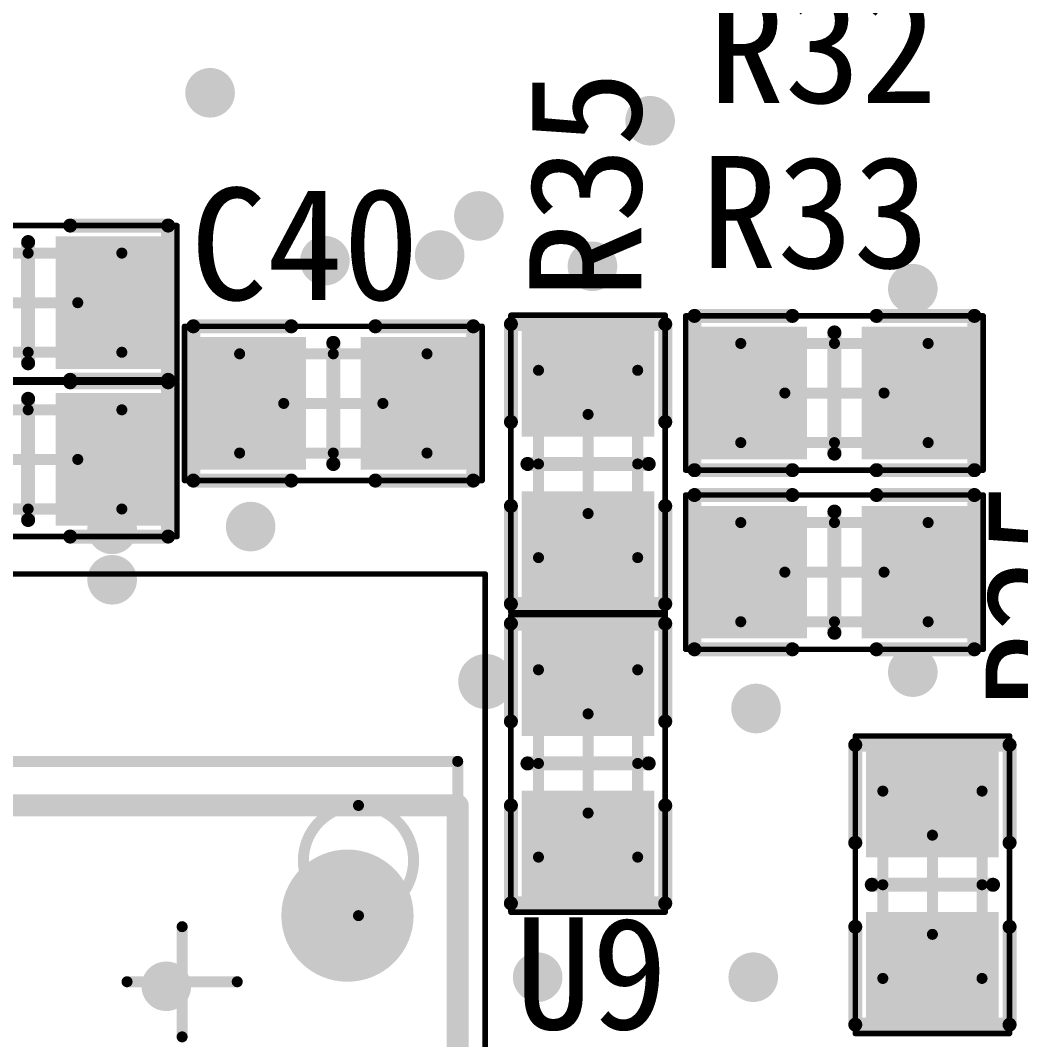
# Model space of a CAD drawing. Extents: x 75 to 173, y 40 to 188.
# Drawn here: x 140.62 to 149.7, y 79.6 to 88.85 of the extents above; entities that cross this region are included whole.
import ezdxf

# ---------------------------------------------------------------- set-up
doc = ezdxf.new("R2010")
doc.units = 0
doc.header["$MEASUREMENT"] = 0
doc.layers.get('0').update_dxf_attribs({"linetype": 'CONTINUOUS'})
for name, color, linetype in [('DRILLDRAWING', 1, 'CONTINUOUS'), ('MECHANICAL13', 56, 'CONTINUOUS'), ('MECHANICAL15', 56, 'CONTINUOUS'), ('MULTILAYER', 9, 'CONTINUOUS'), ('TOPOVERLAY', 2, 'CONTINUOUS'), ('TOPPASTE', 8, 'CONTINUOUS'), ('TOPSOLDER', 216, 'CONTINUOUS')]:
    doc.layers.add(name, color=color, linetype=linetype)

# ---------------------------------------------------------------- blocks, each defined once
blk = doc.blocks.new('R0603_23')
at = {"layer": 'MECHANICAL13', "const_width": 0.1}
for points in [[(-0.850001, 0.449999), (0.849998, 0.449999)], [(-0.850001, 0.449999), (-0.850001, -0.450002)], [(0.849998, 0.449999), (0.849998, -0.450002)], [(-0.850001, -0.450002), (0.849998, -0.450002)]]:
    blk.add_lwpolyline(points, dxfattribs=at)
at = {"layer": 'MECHANICAL13', "const_width": 0.05}
for points in [[(-0.875, 0.449999, 1), (-0.825002, 0.449999, 1)], [(-0.875, 0.449999, 1), (-0.825002, 0.449999, 1)], [(0.825, 0.449999, 1), (0.874997, 0.449999, 1)], [(0.825, 0.449999, 1), (0.874997, 0.449999, 1)], [(-0.875, -0.450002, 1), (-0.825002, -0.450002, 1)], [(-0.875, -0.450002, 1), (-0.825002, -0.450002, 1)], [(0.825, -0.450002, 1), (0.874997, -0.450002, 1)], [(0.825, -0.450002, 1), (0.874997, -0.450002, 1)]]:
    blk.add_lwpolyline(points, format="xyb", close=True, dxfattribs=at)
at = {"layer": 'MECHANICAL15'}
for points, const_width in [([(-1.35, 0.700001), (-1.35, -0.700001)], 0.05), ([(-1.35, 0.700001), (1.35, 0.700001)], 0.05), ([(1.35, 0.700001), (1.35, -0.700001)], 0.05), ([(0, 0.449999), (0, -0.450002)], 0.1), ([(-0.450002, 0), (0.449999, 0)], 0.1), ([(-1.35, -0.700001), (1.35, -0.700001)], 0.05)]:
    blk.add_lwpolyline(points, dxfattribs=dict(at, const_width=const_width))
for points, const_width in [([(-1.362499, 0.700001, 1), (-1.3375, 0.700001, 1)], 0.024999), ([(-1.362499, 0.700001, 1), (-1.3375, 0.700001, 1)], 0.024999), ([(1.3375, 0.700001, 1), (1.362499, 0.700001, 1)], 0.024999), ([(1.3375, 0.700001, 1), (1.362499, 0.700001, 1)], 0.024999), ([(-0.024999, 0.449999, 1), (0.024999, 0.449999, 1)], 0.05), ([(-0.475, 0, 1), (-0.425003, 0, 1)], 0.05), ([(0.425, 0, 1), (0.474998, 0, 1)], 0.05), ([(-0.024999, -0.450002, 1), (0.024999, -0.450002, 1)], 0.05), ([(-1.362499, -0.700001, 1), (-1.3375, -0.700001, 1)], 0.024999), ([(-1.362499, -0.700001, 1), (-1.3375, -0.700001, 1)], 0.024999), ([(1.3375, -0.700001, 1), (1.362499, -0.700001, 1)], 0.024999), ([(1.3375, -0.700001, 1), (1.362499, -0.700001, 1)], 0.024999)]:
    blk.add_lwpolyline(points, format="xyb", close=True, dxfattribs=dict(at, const_width=const_width))
at = {"layer": 'TOPOVERLAY', "const_width": 0.127}
for points in [[(-1.27, 0.700001), (-0.381, 0.700001)], [(-1.27, 0.700001), (-1.27, -0.700001)], [(0.381, 0.700001), (1.27, 0.700001)], [(1.27, 0.700001), (1.27, -0.700001)], [(0, 0.549999), (0, -0.549999)], [(-1.27, -0.700001), (-0.381, -0.700001)], [(0.381, -0.700001), (1.27, -0.700001)]]:
    blk.add_lwpolyline(points, dxfattribs=at)
at = {"layer": 'TOPOVERLAY', "const_width": 0.0635}
for points in [[(-1.30175, 0.700001, 1), (-1.23825, 0.700001, 1)], [(-1.30175, 0.700001, 1), (-1.23825, 0.700001, 1)], [(-0.41275, 0.700001, 1), (-0.34925, 0.700001, 1)], [(0.34925, 0.700001, 1), (0.41275, 0.700001, 1)], [(1.23825, 0.700001, 1), (1.30175, 0.700001, 1)], [(1.23825, 0.700001, 1), (1.30175, 0.700001, 1)], [(-0.03175, 0.549999, 1), (0.03175, 0.549999, 1)], [(-0.03175, -0.549999, 1), (0.03175, -0.549999, 1)], [(-1.30175, -0.700001, 1), (-1.23825, -0.700001, 1)], [(-1.30175, -0.700001, 1), (-1.23825, -0.700001, 1)], [(-0.41275, -0.700001, 1), (-0.34925, -0.700001, 1)], [(0.34925, -0.700001, 1), (0.41275, -0.700001, 1)], [(1.23825, -0.700001, 1), (1.30175, -0.700001, 1)], [(1.23825, -0.700001, 1), (1.30175, -0.700001, 1)]]:
    blk.add_lwpolyline(points, format="xyb", close=True, dxfattribs=at)
at = {"layer": 'TOPPASTE'}
for points in [[(-0.350002, -0.499999), (-0.350002, 0.499999), (-1.15, -0.499999), (-1.15, 0.499999)], [(1.149998, -0.499999), (1.149998, 0.499999), (0.349999, -0.499999), (0.349999, 0.499999)]]:
    blk.add_solid(points, dxfattribs=at)
at = {"layer": 'TOPSOLDER'}
for points in [[(-0.248402, -0.601599), (-0.248402, 0.601599), (-1.2516, -0.601599), (-1.2516, 0.601599)], [(1.251598, -0.601599), (1.251598, 0.601599), (0.248399, -0.601599), (0.248399, 0.601599)]]:
    blk.add_solid(points, dxfattribs=at)
blk = doc.blocks.new('SOP_8PIN_39')
at = {"layer": 'MECHANICAL13', "const_width": 0.1}
for points in [[(1.999999, 2.5), (-2.000001, 2.5)], [(-2.000001, -2.5), (-2.000001, 2.5)], [(1.999999, -2.5), (1.999999, 2.5)], [(1.999999, -2.5), (-2.000001, -2.5)]]:
    blk.add_lwpolyline(points, dxfattribs=at)
at = {"layer": 'MECHANICAL13'}
for points, const_width in [([(-2.025, 2.5, 1), (-1.975002, 2.5, 1)], 0.05), ([(-2.025, 2.5, 1), (-1.975002, 2.5, 1)], 0.05), ([(1.975, 2.5, 1), (2.024997, 2.5, 1)], 0.05), ([(1.975, 2.5, 1), (2.024997, 2.5, 1)], 0.05), ([(-0.600001, 1.599999, 1), (-1.599999, 1.599999, 1)], 0.1), ([(-1.624998, 1.599999, 1), (-1.575001, 1.599999, 1)], 0.05), ([(-0.625, 1.599999, 1), (-0.575003, 1.599999, 1)], 0.05), ([(-2.025, -2.5, 1), (-1.975002, -2.5, 1)], 0.05), ([(-2.025, -2.5, 1), (-1.975002, -2.5, 1)], 0.05), ([(1.975, -2.5, 1), (2.024997, -2.5, 1)], 0.05), ([(1.975, -2.5, 1), (2.024997, -2.5, 1)], 0.05)]:
    blk.add_lwpolyline(points, format="xyb", close=True, dxfattribs=dict(at, const_width=const_width))
at = {"layer": 'MECHANICAL15'}
for points, const_width in [([(3.7, 2.75), (-3.7, 2.75)], 0.05), ([(-3.7, -2.75), (-3.7, 2.75)], 0.05), ([(3.7, -2.75), (3.7, 2.75)], 0.05), ([(0, -0.499999), (0, 0.499999)], 0.1), ([(0.499999, 0), (-0.500002, 0)], 0.1), ([(3.7, -2.75), (-3.7, -2.75)], 0.05)]:
    blk.add_lwpolyline(points, dxfattribs=dict(at, const_width=const_width))
for points, const_width in [([(-3.7125, 2.75, 1), (-3.687501, 2.75, 1)], 0.024999), ([(-3.7125, 2.75, 1), (-3.687501, 2.75, 1)], 0.024999), ([(3.687501, 2.75, 1), (3.7125, 2.75, 1)], 0.024999), ([(3.687501, 2.75, 1), (3.7125, 2.75, 1)], 0.024999), ([(-0.024999, 0.499999, 1), (0.024999, 0.499999, 1)], 0.05), ([(-0.525, 0, 1), (-0.475003, 0, 1)], 0.05), ([(0.475, 0, 1), (0.524998, 0, 1)], 0.05), ([(-0.024999, -0.499999, 1), (0.024999, -0.499999, 1)], 0.05), ([(-3.7125, -2.75, 1), (-3.687501, -2.75, 1)], 0.024999), ([(-3.7125, -2.75, 1), (-3.687501, -2.75, 1)], 0.024999), ([(3.687501, -2.75, 1), (3.7125, -2.75, 1)], 0.024999), ([(3.687501, -2.75, 1), (3.7125, -2.75, 1)], 0.024999)]:
    blk.add_lwpolyline(points, format="xyb", close=True, dxfattribs=dict(at, const_width=const_width))
at = {"layer": 'TOPOVERLAY'}
for points, const_width in [([(-2.599997, 2.755001, 1), (-2.849999, 2.755001, 1)], 0.249999), ([(-2.912499, 2.755001, 1), (-2.7875, 2.755001, 1)], 0.124998), ([(-2.662497, 2.755001, 1), (-2.537498, 2.755001, 1)], 0.124998), ([(-1.650002, 2.5, 1), (-1.550002, 2.5, 1)], 0.1), ([(-1.650002, 2.5, 1), (-1.550002, 2.5, 1)], 0.1), ([(1.549999, 2.5, 1), (1.649999, 2.5, 1)], 0.1), ([(1.549999, 2.5, 1), (1.649999, 2.5, 1)], 0.1), ([(-0.300002, 1.5, 1), (-0.900001, 1.5, 1)], 0.599999), ([(-1.05, 1.5, 1), (-0.750001, 1.5, 1)], 0.299999), ([(-0.450002, 1.5, 1), (-0.150002, 1.5, 1)], 0.299999), ([(-1.650002, -2.5, 1), (-1.550002, -2.5, 1)], 0.1), ([(-1.650002, -2.5, 1), (-1.550002, -2.5, 1)], 0.1), ([(1.549999, -2.5, 1), (1.649999, -2.5, 1)], 0.1), ([(1.549999, -2.5, 1), (1.649999, -2.5, 1)], 0.1)]:
    blk.add_lwpolyline(points, format="xyb", close=True, dxfattribs=dict(at, const_width=const_width))
at = {"layer": 'TOPOVERLAY', "const_width": 0.2}
for points in [[(1.599999, 2.5), (-1.600002, 2.5)], [(-1.600002, -2.5), (-1.600002, 2.5)], [(1.599999, -2.5), (1.599999, 2.5)], [(1.599999, -2.5), (-1.600002, -2.5)]]:
    blk.add_lwpolyline(points, dxfattribs=at)
blk = doc.blocks.new('R0603_49')
at = {"layer": 'MECHANICAL13', "const_width": 0.1}
for points in [[(-0.850001, 0.449999), (0.849998, 0.449999)], [(-0.850001, 0.449999), (-0.850001, -0.450002)], [(0.849998, 0.449999), (0.849998, -0.450002)], [(-0.850001, -0.450002), (0.849998, -0.450002)]]:
    blk.add_lwpolyline(points, dxfattribs=at)
at = {"layer": 'MECHANICAL13', "const_width": 0.05}
for points in [[(-0.875, 0.449999, 1), (-0.825002, 0.449999, 1)], [(-0.875, 0.449999, 1), (-0.825002, 0.449999, 1)], [(0.825, 0.449999, 1), (0.874997, 0.449999, 1)], [(0.825, 0.449999, 1), (0.874997, 0.449999, 1)], [(-0.875, -0.450002, 1), (-0.825002, -0.450002, 1)], [(-0.875, -0.450002, 1), (-0.825002, -0.450002, 1)], [(0.825, -0.450002, 1), (0.874997, -0.450002, 1)], [(0.825, -0.450002, 1), (0.874997, -0.450002, 1)]]:
    blk.add_lwpolyline(points, format="xyb", close=True, dxfattribs=at)
at = {"layer": 'MECHANICAL15'}
for points, const_width in [([(-1.35, 0.700001), (-1.35, -0.700001)], 0.05), ([(-1.35, 0.700001), (1.35, 0.700001)], 0.05), ([(1.35, 0.700001), (1.35, -0.700001)], 0.05), ([(0, 0.449999), (0, -0.450002)], 0.1), ([(-0.450002, 0), (0.449999, 0)], 0.1), ([(-1.35, -0.700001), (1.35, -0.700001)], 0.05)]:
    blk.add_lwpolyline(points, dxfattribs=dict(at, const_width=const_width))
for points, const_width in [([(-1.362499, 0.700001, 1), (-1.3375, 0.700001, 1)], 0.024999), ([(-1.362499, 0.700001, 1), (-1.3375, 0.700001, 1)], 0.024999), ([(1.3375, 0.700001, 1), (1.362499, 0.700001, 1)], 0.024999), ([(1.3375, 0.700001, 1), (1.362499, 0.700001, 1)], 0.024999), ([(-0.024999, 0.449999, 1), (0.024999, 0.449999, 1)], 0.05), ([(-0.475, 0, 1), (-0.425003, 0, 1)], 0.05), ([(0.425, 0, 1), (0.474998, 0, 1)], 0.05), ([(-0.024999, -0.450002, 1), (0.024999, -0.450002, 1)], 0.05), ([(-1.362499, -0.700001, 1), (-1.3375, -0.700001, 1)], 0.024999), ([(-1.362499, -0.700001, 1), (-1.3375, -0.700001, 1)], 0.024999), ([(1.3375, -0.700001, 1), (1.362499, -0.700001, 1)], 0.024999), ([(1.3375, -0.700001, 1), (1.362499, -0.700001, 1)], 0.024999)]:
    blk.add_lwpolyline(points, format="xyb", close=True, dxfattribs=dict(at, const_width=const_width))
at = {"layer": 'TOPOVERLAY', "const_width": 0.127}
for points in [[(-1.27, 0.700001), (-0.381, 0.700001)], [(-1.27, 0.700001), (-1.27, -0.700001)], [(0.381, 0.700001), (1.27, 0.700001)], [(1.27, 0.700001), (1.27, -0.700001)], [(0, 0.549999), (0, -0.549999)], [(-1.27, -0.700001), (-0.381, -0.700001)], [(0.381, -0.700001), (1.27, -0.700001)]]:
    blk.add_lwpolyline(points, dxfattribs=at)
at = {"layer": 'TOPOVERLAY', "const_width": 0.0635}
for points in [[(-1.30175, 0.700001, 1), (-1.23825, 0.700001, 1)], [(-1.30175, 0.700001, 1), (-1.23825, 0.700001, 1)], [(-0.41275, 0.700001, 1), (-0.34925, 0.700001, 1)], [(0.34925, 0.700001, 1), (0.41275, 0.700001, 1)], [(1.23825, 0.700001, 1), (1.30175, 0.700001, 1)], [(1.23825, 0.700001, 1), (1.30175, 0.700001, 1)], [(-0.03175, 0.549999, 1), (0.03175, 0.549999, 1)], [(-0.03175, -0.549999, 1), (0.03175, -0.549999, 1)], [(-1.30175, -0.700001, 1), (-1.23825, -0.700001, 1)], [(-1.30175, -0.700001, 1), (-1.23825, -0.700001, 1)], [(-0.41275, -0.700001, 1), (-0.34925, -0.700001, 1)], [(0.34925, -0.700001, 1), (0.41275, -0.700001, 1)], [(1.23825, -0.700001, 1), (1.30175, -0.700001, 1)], [(1.23825, -0.700001, 1), (1.30175, -0.700001, 1)]]:
    blk.add_lwpolyline(points, format="xyb", close=True, dxfattribs=at)
at = {"layer": 'TOPPASTE'}
for points in [[(-0.350002, -0.499999), (-0.350002, 0.499999), (-1.15, -0.499999), (-1.15, 0.499999)], [(1.149998, -0.499999), (1.149998, 0.499999), (0.349999, -0.499999), (0.349999, 0.499999)]]:
    blk.add_solid(points, dxfattribs=at)
at = {"layer": 'TOPSOLDER'}
for points in [[(-0.248402, -0.601599), (-0.248402, 0.601599), (-1.2516, -0.601599), (-1.2516, 0.601599)], [(1.251598, -0.601599), (1.251598, 0.601599), (0.248399, -0.601599), (0.248399, 0.601599)]]:
    blk.add_solid(points, dxfattribs=at)
blk = doc.blocks.new('R0603_50')
at = {"layer": 'MECHANICAL13', "const_width": 0.1}
for points in [[(-0.850001, 0.449999), (-0.850001, -0.450002)], [(-0.850001, 0.449999), (0.849998, 0.449999)], [(0.849998, 0.449999), (0.849998, -0.450002)], [(-0.850001, -0.450002), (0.849998, -0.450002)]]:
    blk.add_lwpolyline(points, dxfattribs=at)
at = {"layer": 'MECHANICAL13', "const_width": 0.05}
for points in [[(-0.875, 0.449999, 1), (-0.825002, 0.449999, 1)], [(-0.875, 0.449999, 1), (-0.825002, 0.449999, 1)], [(0.825, 0.449999, 1), (0.874997, 0.449999, 1)], [(0.825, 0.449999, 1), (0.874997, 0.449999, 1)], [(-0.875, -0.450002, 1), (-0.825002, -0.450002, 1)], [(-0.875, -0.450002, 1), (-0.825002, -0.450002, 1)], [(0.825, -0.450002, 1), (0.874997, -0.450002, 1)], [(0.825, -0.450002, 1), (0.874997, -0.450002, 1)]]:
    blk.add_lwpolyline(points, format="xyb", close=True, dxfattribs=at)
at = {"layer": 'MECHANICAL15'}
for points, const_width in [([(-1.35, 0.700001), (1.35, 0.700001)], 0.05), ([(-1.35, 0.700001), (-1.35, -0.700001)], 0.05), ([(1.35, 0.700001), (1.35, -0.700001)], 0.05), ([(0, 0.449999), (0, -0.450002)], 0.1), ([(-0.450002, 0), (0.449999, 0)], 0.1), ([(-1.35, -0.700001), (1.35, -0.700001)], 0.05)]:
    blk.add_lwpolyline(points, dxfattribs=dict(at, const_width=const_width))
for points, const_width in [([(-1.362499, 0.700001, 1), (-1.3375, 0.700001, 1)], 0.024999), ([(-1.362499, 0.700001, 1), (-1.3375, 0.700001, 1)], 0.024999), ([(1.3375, 0.700001, 1), (1.362499, 0.700001, 1)], 0.024999), ([(1.3375, 0.700001, 1), (1.362499, 0.700001, 1)], 0.024999), ([(-0.024999, 0.449999, 1), (0.024999, 0.449999, 1)], 0.05), ([(-0.475, 0, 1), (-0.425003, 0, 1)], 0.05), ([(0.425, 0, 1), (0.474998, 0, 1)], 0.05), ([(-0.024999, -0.450002, 1), (0.024999, -0.450002, 1)], 0.05), ([(-1.362499, -0.700001, 1), (-1.3375, -0.700001, 1)], 0.024999), ([(-1.362499, -0.700001, 1), (-1.3375, -0.700001, 1)], 0.024999), ([(1.3375, -0.700001, 1), (1.362499, -0.700001, 1)], 0.024999), ([(1.3375, -0.700001, 1), (1.362499, -0.700001, 1)], 0.024999)]:
    blk.add_lwpolyline(points, format="xyb", close=True, dxfattribs=dict(at, const_width=const_width))
at = {"layer": 'TOPOVERLAY', "const_width": 0.127}
for points in [[(-1.27, 0.700001), (-1.27, -0.700001)], [(-1.27, 0.700001), (-0.381, 0.700001)], [(0.381, 0.700001), (1.27, 0.700001)], [(1.27, 0.700001), (1.27, -0.700001)], [(0, 0.549999), (0, -0.549999)], [(-1.27, -0.700001), (-0.381, -0.700001)], [(0.381, -0.700001), (1.27, -0.700001)]]:
    blk.add_lwpolyline(points, dxfattribs=at)
at = {"layer": 'TOPOVERLAY', "const_width": 0.0635}
for points in [[(-1.30175, 0.700001, 1), (-1.23825, 0.700001, 1)], [(-1.30175, 0.700001, 1), (-1.23825, 0.700001, 1)], [(-0.41275, 0.700001, 1), (-0.34925, 0.700001, 1)], [(0.34925, 0.700001, 1), (0.41275, 0.700001, 1)], [(1.23825, 0.700001, 1), (1.30175, 0.700001, 1)], [(1.23825, 0.700001, 1), (1.30175, 0.700001, 1)], [(-0.03175, 0.549999, 1), (0.03175, 0.549999, 1)], [(-0.03175, -0.549999, 1), (0.03175, -0.549999, 1)], [(-1.30175, -0.700001, 1), (-1.23825, -0.700001, 1)], [(-1.30175, -0.700001, 1), (-1.23825, -0.700001, 1)], [(-0.41275, -0.700001, 1), (-0.34925, -0.700001, 1)], [(0.34925, -0.700001, 1), (0.41275, -0.700001, 1)], [(1.23825, -0.700001, 1), (1.30175, -0.700001, 1)], [(1.23825, -0.700001, 1), (1.30175, -0.700001, 1)]]:
    blk.add_lwpolyline(points, format="xyb", close=True, dxfattribs=at)
at = {"layer": 'TOPPASTE'}
for points in [[(-0.350002, -0.499999), (-0.350002, 0.499999), (-1.15, -0.499999), (-1.15, 0.499999)], [(1.149998, -0.499999), (1.149998, 0.499999), (0.349999, -0.499999), (0.349999, 0.499999)]]:
    blk.add_solid(points, dxfattribs=at)
at = {"layer": 'TOPSOLDER'}
for points in [[(-0.248402, -0.601599), (-0.248402, 0.601599), (-1.2516, -0.601599), (-1.2516, 0.601599)], [(1.251598, -0.601599), (1.251598, 0.601599), (0.248399, -0.601599), (0.248399, 0.601599)]]:
    blk.add_solid(points, dxfattribs=at)
blk = doc.blocks.new('R0603_51')
at = {"layer": 'MECHANICAL13', "const_width": 0.1}
for points in [[(-0.850001, 0.449999), (-0.850001, -0.450002)], [(0.849998, 0.449999), (-0.850001, 0.449999)], [(0.849998, 0.449999), (0.849998, -0.450002)], [(0.849998, -0.450002), (-0.850001, -0.450002)]]:
    blk.add_lwpolyline(points, dxfattribs=at)
at = {"layer": 'MECHANICAL13', "const_width": 0.05}
for points in [[(-0.875, 0.449999, 1), (-0.825002, 0.449999, 1)], [(-0.875, 0.449999, 1), (-0.825002, 0.449999, 1)], [(0.825, 0.449999, 1), (0.874997, 0.449999, 1)], [(0.825, 0.449999, 1), (0.874997, 0.449999, 1)], [(-0.875, -0.450002, 1), (-0.825002, -0.450002, 1)], [(-0.875, -0.450002, 1), (-0.825002, -0.450002, 1)], [(0.825, -0.450002, 1), (0.874997, -0.450002, 1)], [(0.825, -0.450002, 1), (0.874997, -0.450002, 1)]]:
    blk.add_lwpolyline(points, format="xyb", close=True, dxfattribs=at)
at = {"layer": 'MECHANICAL15'}
for points, const_width in [([(1.35, 0.700001), (-1.35, 0.700001)], 0.05), ([(-1.35, 0.700001), (-1.35, -0.700001)], 0.05), ([(1.35, 0.700001), (1.35, -0.700001)], 0.05), ([(0, 0.449999), (0, -0.450002)], 0.1), ([(0.449999, 0), (-0.450002, 0)], 0.1), ([(1.35, -0.700001), (-1.35, -0.700001)], 0.05)]:
    blk.add_lwpolyline(points, dxfattribs=dict(at, const_width=const_width))
for points, const_width in [([(-1.362499, 0.700001, 1), (-1.3375, 0.700001, 1)], 0.024999), ([(-1.362499, 0.700001, 1), (-1.3375, 0.700001, 1)], 0.024999), ([(1.3375, 0.700001, 1), (1.362499, 0.700001, 1)], 0.024999), ([(1.3375, 0.700001, 1), (1.362499, 0.700001, 1)], 0.024999), ([(-0.024999, 0.449999, 1), (0.024999, 0.449999, 1)], 0.05), ([(-0.475, 0, 1), (-0.425003, 0, 1)], 0.05), ([(0.425, 0, 1), (0.474998, 0, 1)], 0.05), ([(-0.024999, -0.450002, 1), (0.024999, -0.450002, 1)], 0.05), ([(-1.362499, -0.700001, 1), (-1.3375, -0.700001, 1)], 0.024999), ([(-1.362499, -0.700001, 1), (-1.3375, -0.700001, 1)], 0.024999), ([(1.3375, -0.700001, 1), (1.362499, -0.700001, 1)], 0.024999), ([(1.3375, -0.700001, 1), (1.362499, -0.700001, 1)], 0.024999)]:
    blk.add_lwpolyline(points, format="xyb", close=True, dxfattribs=dict(at, const_width=const_width))
at = {"layer": 'TOPOVERLAY', "const_width": 0.127}
for points in [[(-1.27, 0.700001), (-1.27, -0.700001)], [(-0.381, 0.700001), (-1.27, 0.700001)], [(1.27, 0.700001), (0.381, 0.700001)], [(1.27, 0.700001), (1.27, -0.700001)], [(0, 0.549999), (0, -0.549999)], [(-0.381, -0.700001), (-1.27, -0.700001)], [(1.27, -0.700001), (0.381, -0.700001)]]:
    blk.add_lwpolyline(points, dxfattribs=at)
at = {"layer": 'TOPOVERLAY', "const_width": 0.0635}
for points in [[(-1.30175, 0.700001, 1), (-1.23825, 0.700001, 1)], [(-1.30175, 0.700001, 1), (-1.23825, 0.700001, 1)], [(-0.41275, 0.700001, 1), (-0.34925, 0.700001, 1)], [(0.34925, 0.700001, 1), (0.41275, 0.700001, 1)], [(1.23825, 0.700001, 1), (1.30175, 0.700001, 1)], [(1.23825, 0.700001, 1), (1.30175, 0.700001, 1)], [(-0.03175, 0.549999, 1), (0.03175, 0.549999, 1)], [(-0.03175, -0.549999, 1), (0.03175, -0.549999, 1)], [(-1.30175, -0.700001, 1), (-1.23825, -0.700001, 1)], [(-1.30175, -0.700001, 1), (-1.23825, -0.700001, 1)], [(-0.41275, -0.700001, 1), (-0.34925, -0.700001, 1)], [(0.34925, -0.700001, 1), (0.41275, -0.700001, 1)], [(1.23825, -0.700001, 1), (1.30175, -0.700001, 1)], [(1.23825, -0.700001, 1), (1.30175, -0.700001, 1)]]:
    blk.add_lwpolyline(points, format="xyb", close=True, dxfattribs=at)
at = {"layer": 'TOPPASTE'}
for points in [[(-0.350002, -0.499999), (-0.350002, 0.499999), (-1.15, -0.499999), (-1.15, 0.499999)], [(1.149998, -0.499999), (1.149998, 0.499999), (0.349999, -0.499999), (0.349999, 0.499999)]]:
    blk.add_solid(points, dxfattribs=at)
at = {"layer": 'TOPSOLDER'}
for points in [[(-0.248402, -0.601599), (-0.248402, 0.601599), (-1.2516, -0.601599), (-1.2516, 0.601599)], [(1.251598, -0.601599), (1.251598, 0.601599), (0.248399, -0.601599), (0.248399, 0.601599)]]:
    blk.add_solid(points, dxfattribs=at)
blk = doc.blocks.new('R0603_52')
at = {"layer": 'MECHANICAL13', "const_width": 0.1}
for points in [[(-0.850001, 0.449999), (-0.850001, -0.450002)], [(0.849998, 0.449999), (-0.850001, 0.449999)], [(0.849998, 0.449999), (0.849998, -0.450002)], [(0.849998, -0.450002), (-0.850001, -0.450002)]]:
    blk.add_lwpolyline(points, dxfattribs=at)
at = {"layer": 'MECHANICAL13', "const_width": 0.05}
for points in [[(-0.875, 0.449999, 1), (-0.825002, 0.449999, 1)], [(-0.875, 0.449999, 1), (-0.825002, 0.449999, 1)], [(0.825, 0.449999, 1), (0.874997, 0.449999, 1)], [(0.825, 0.449999, 1), (0.874997, 0.449999, 1)], [(-0.875, -0.450002, 1), (-0.825002, -0.450002, 1)], [(-0.875, -0.450002, 1), (-0.825002, -0.450002, 1)], [(0.825, -0.450002, 1), (0.874997, -0.450002, 1)], [(0.825, -0.450002, 1), (0.874997, -0.450002, 1)]]:
    blk.add_lwpolyline(points, format="xyb", close=True, dxfattribs=at)
at = {"layer": 'MECHANICAL15'}
for points, const_width in [([(1.35, 0.700001), (-1.35, 0.700001)], 0.05), ([(-1.35, 0.700001), (-1.35, -0.700001)], 0.05), ([(1.35, 0.700001), (1.35, -0.700001)], 0.05), ([(0, 0.449999), (0, -0.450002)], 0.1), ([(0.449999, 0), (-0.450002, 0)], 0.1), ([(1.35, -0.700001), (-1.35, -0.700001)], 0.05)]:
    blk.add_lwpolyline(points, dxfattribs=dict(at, const_width=const_width))
for points, const_width in [([(-1.362499, 0.700001, 1), (-1.3375, 0.700001, 1)], 0.024999), ([(-1.362499, 0.700001, 1), (-1.3375, 0.700001, 1)], 0.024999), ([(1.3375, 0.700001, 1), (1.362499, 0.700001, 1)], 0.024999), ([(1.3375, 0.700001, 1), (1.362499, 0.700001, 1)], 0.024999), ([(-0.024999, 0.449999, 1), (0.024999, 0.449999, 1)], 0.05), ([(-0.475, 0, 1), (-0.425003, 0, 1)], 0.05), ([(0.425, 0, 1), (0.474998, 0, 1)], 0.05), ([(-0.024999, -0.450002, 1), (0.024999, -0.450002, 1)], 0.05), ([(-1.362499, -0.700001, 1), (-1.3375, -0.700001, 1)], 0.024999), ([(-1.362499, -0.700001, 1), (-1.3375, -0.700001, 1)], 0.024999), ([(1.3375, -0.700001, 1), (1.362499, -0.700001, 1)], 0.024999), ([(1.3375, -0.700001, 1), (1.362499, -0.700001, 1)], 0.024999)]:
    blk.add_lwpolyline(points, format="xyb", close=True, dxfattribs=dict(at, const_width=const_width))
at = {"layer": 'TOPOVERLAY', "const_width": 0.127}
for points in [[(-1.27, 0.700001), (-1.27, -0.700001)], [(-0.381, 0.700001), (-1.27, 0.700001)], [(1.27, 0.700001), (0.381, 0.700001)], [(1.27, 0.700001), (1.27, -0.700001)], [(0, 0.549999), (0, -0.549999)], [(-0.381, -0.700001), (-1.27, -0.700001)], [(1.27, -0.700001), (0.381, -0.700001)]]:
    blk.add_lwpolyline(points, dxfattribs=at)
at = {"layer": 'TOPOVERLAY', "const_width": 0.0635}
for points in [[(-1.30175, 0.700001, 1), (-1.23825, 0.700001, 1)], [(-1.30175, 0.700001, 1), (-1.23825, 0.700001, 1)], [(-0.41275, 0.700001, 1), (-0.34925, 0.700001, 1)], [(0.34925, 0.700001, 1), (0.41275, 0.700001, 1)], [(1.23825, 0.700001, 1), (1.30175, 0.700001, 1)], [(1.23825, 0.700001, 1), (1.30175, 0.700001, 1)], [(-0.03175, 0.549999, 1), (0.03175, 0.549999, 1)], [(-0.03175, -0.549999, 1), (0.03175, -0.549999, 1)], [(-1.30175, -0.700001, 1), (-1.23825, -0.700001, 1)], [(-1.30175, -0.700001, 1), (-1.23825, -0.700001, 1)], [(-0.41275, -0.700001, 1), (-0.34925, -0.700001, 1)], [(0.34925, -0.700001, 1), (0.41275, -0.700001, 1)], [(1.23825, -0.700001, 1), (1.30175, -0.700001, 1)], [(1.23825, -0.700001, 1), (1.30175, -0.700001, 1)]]:
    blk.add_lwpolyline(points, format="xyb", close=True, dxfattribs=at)
at = {"layer": 'TOPPASTE'}
for points in [[(-0.350002, -0.499999), (-0.350002, 0.499999), (-1.15, -0.499999), (-1.15, 0.499999)], [(1.149998, -0.499999), (1.149998, 0.499999), (0.349999, -0.499999), (0.349999, 0.499999)]]:
    blk.add_solid(points, dxfattribs=at)
at = {"layer": 'TOPSOLDER'}
for points in [[(-0.248402, -0.601599), (-0.248402, 0.601599), (-1.2516, -0.601599), (-1.2516, 0.601599)], [(1.251598, -0.601599), (1.251598, 0.601599), (0.248399, -0.601599), (0.248399, 0.601599)]]:
    blk.add_solid(points, dxfattribs=at)
blk = doc.blocks.new('C0603_94')
at = {"layer": 'MECHANICAL13', "const_width": 0.1}
for points in [[(0.849998, 0.449999), (-0.850001, 0.449999)], [(-0.850001, 0.449999), (-0.850001, -0.450002)], [(0.849998, 0.449999), (0.849998, -0.450002)], [(0.849998, -0.450002), (-0.850001, -0.450002)]]:
    blk.add_lwpolyline(points, dxfattribs=at)
at = {"layer": 'MECHANICAL13', "const_width": 0.05}
for points in [[(-0.875, 0.449999, 1), (-0.825002, 0.449999, 1)], [(-0.875, 0.449999, 1), (-0.825002, 0.449999, 1)], [(0.825, 0.449999, 1), (0.874997, 0.449999, 1)], [(0.825, 0.449999, 1), (0.874997, 0.449999, 1)], [(-0.875, -0.450002, 1), (-0.825002, -0.450002, 1)], [(-0.875, -0.450002, 1), (-0.825002, -0.450002, 1)], [(0.825, -0.450002, 1), (0.874997, -0.450002, 1)], [(0.825, -0.450002, 1), (0.874997, -0.450002, 1)]]:
    blk.add_lwpolyline(points, format="xyb", close=True, dxfattribs=at)
at = {"layer": 'MECHANICAL15'}
for points, const_width in [([(-1.35, 0.700001), (-1.35, -0.700001)], 0.05), ([(1.35, 0.700001), (-1.35, 0.700001)], 0.05), ([(1.35, 0.700001), (1.35, -0.700001)], 0.05), ([(0, 0.449999), (0, -0.450002)], 0.1), ([(0.449999, 0), (-0.450002, 0)], 0.1), ([(1.35, -0.700001), (-1.35, -0.700001)], 0.05)]:
    blk.add_lwpolyline(points, dxfattribs=dict(at, const_width=const_width))
for points, const_width in [([(-1.362499, 0.700001, 1), (-1.3375, 0.700001, 1)], 0.024999), ([(-1.362499, 0.700001, 1), (-1.3375, 0.700001, 1)], 0.024999), ([(1.3375, 0.700001, 1), (1.362499, 0.700001, 1)], 0.024999), ([(1.3375, 0.700001, 1), (1.362499, 0.700001, 1)], 0.024999), ([(-0.024999, 0.449999, 1), (0.024999, 0.449999, 1)], 0.05), ([(-0.475, 0, 1), (-0.425003, 0, 1)], 0.05), ([(0.425, 0, 1), (0.474998, 0, 1)], 0.05), ([(-0.024999, -0.450002, 1), (0.024999, -0.450002, 1)], 0.05), ([(-1.362499, -0.700001, 1), (-1.3375, -0.700001, 1)], 0.024999), ([(-1.362499, -0.700001, 1), (-1.3375, -0.700001, 1)], 0.024999), ([(1.3375, -0.700001, 1), (1.362499, -0.700001, 1)], 0.024999), ([(1.3375, -0.700001, 1), (1.362499, -0.700001, 1)], 0.024999)]:
    blk.add_lwpolyline(points, format="xyb", close=True, dxfattribs=dict(at, const_width=const_width))
at = {"layer": 'TOPOVERLAY', "const_width": 0.127}
for points in [[(-0.381, 0.700001), (-1.27, 0.700001)], [(-1.27, 0.700001), (-1.27, -0.700001)], [(1.27, 0.700001), (0.381, 0.700001)], [(1.27, 0.700001), (1.27, -0.700001)], [(0, 0.549999), (0, -0.549999)], [(-0.381, -0.700001), (-1.27, -0.700001)], [(1.27, -0.700001), (0.381, -0.700001)]]:
    blk.add_lwpolyline(points, dxfattribs=at)
at = {"layer": 'TOPOVERLAY', "const_width": 0.0635}
for points in [[(-1.30175, 0.700001, 1), (-1.23825, 0.700001, 1)], [(-1.30175, 0.700001, 1), (-1.23825, 0.700001, 1)], [(-0.41275, 0.700001, 1), (-0.34925, 0.700001, 1)], [(0.34925, 0.700001, 1), (0.41275, 0.700001, 1)], [(1.23825, 0.700001, 1), (1.30175, 0.700001, 1)], [(1.23825, 0.700001, 1), (1.30175, 0.700001, 1)], [(-0.03175, 0.549999, 1), (0.03175, 0.549999, 1)], [(-0.03175, -0.549999, 1), (0.03175, -0.549999, 1)], [(-1.30175, -0.700001, 1), (-1.23825, -0.700001, 1)], [(-1.30175, -0.700001, 1), (-1.23825, -0.700001, 1)], [(-0.41275, -0.700001, 1), (-0.34925, -0.700001, 1)], [(0.34925, -0.700001, 1), (0.41275, -0.700001, 1)], [(1.23825, -0.700001, 1), (1.30175, -0.700001, 1)], [(1.23825, -0.700001, 1), (1.30175, -0.700001, 1)]]:
    blk.add_lwpolyline(points, format="xyb", close=True, dxfattribs=at)
at = {"layer": 'TOPPASTE'}
for points in [[(-0.350002, -0.499999), (-0.350002, 0.499999), (-1.15, -0.499999), (-1.15, 0.499999)], [(1.149998, -0.499999), (1.149998, 0.499999), (0.349999, -0.499999), (0.349999, 0.499999)]]:
    blk.add_solid(points, dxfattribs=at)
at = {"layer": 'TOPSOLDER'}
for points in [[(-0.248402, -0.601599), (-0.248402, 0.601599), (-1.2516, -0.601599), (-1.2516, 0.601599)], [(1.251598, -0.601599), (1.251598, 0.601599), (0.248399, -0.601599), (0.248399, 0.601599)]]:
    blk.add_solid(points, dxfattribs=at)
blk = doc.blocks.new('C0603_95')
at = {"layer": 'MECHANICAL13', "const_width": 0.1}
for points in [[(0.849998, 0.449999), (-0.850001, 0.449999)], [(-0.850001, 0.449999), (-0.850001, -0.450002)], [(0.849998, 0.449999), (0.849998, -0.450002)], [(0.849998, -0.450002), (-0.850001, -0.450002)]]:
    blk.add_lwpolyline(points, dxfattribs=at)
at = {"layer": 'MECHANICAL13', "const_width": 0.05}
for points in [[(-0.875, 0.449999, 1), (-0.825002, 0.449999, 1)], [(-0.875, 0.449999, 1), (-0.825002, 0.449999, 1)], [(0.825, 0.449999, 1), (0.874997, 0.449999, 1)], [(0.825, 0.449999, 1), (0.874997, 0.449999, 1)], [(-0.875, -0.450002, 1), (-0.825002, -0.450002, 1)], [(-0.875, -0.450002, 1), (-0.825002, -0.450002, 1)], [(0.825, -0.450002, 1), (0.874997, -0.450002, 1)], [(0.825, -0.450002, 1), (0.874997, -0.450002, 1)]]:
    blk.add_lwpolyline(points, format="xyb", close=True, dxfattribs=at)
at = {"layer": 'MECHANICAL15'}
for points, const_width in [([(-1.35, 0.700001), (-1.35, -0.700001)], 0.05), ([(1.35, 0.700001), (-1.35, 0.700001)], 0.05), ([(1.35, 0.700001), (1.35, -0.700001)], 0.05), ([(0, 0.449999), (0, -0.450002)], 0.1), ([(0.449999, 0), (-0.450002, 0)], 0.1), ([(1.35, -0.700001), (-1.35, -0.700001)], 0.05)]:
    blk.add_lwpolyline(points, dxfattribs=dict(at, const_width=const_width))
for points, const_width in [([(-1.362499, 0.700001, 1), (-1.3375, 0.700001, 1)], 0.024999), ([(-1.362499, 0.700001, 1), (-1.3375, 0.700001, 1)], 0.024999), ([(1.3375, 0.700001, 1), (1.362499, 0.700001, 1)], 0.024999), ([(1.3375, 0.700001, 1), (1.362499, 0.700001, 1)], 0.024999), ([(-0.024999, 0.449999, 1), (0.024999, 0.449999, 1)], 0.05), ([(-0.475, 0, 1), (-0.425003, 0, 1)], 0.05), ([(0.425, 0, 1), (0.474998, 0, 1)], 0.05), ([(-0.024999, -0.450002, 1), (0.024999, -0.450002, 1)], 0.05), ([(-1.362499, -0.700001, 1), (-1.3375, -0.700001, 1)], 0.024999), ([(-1.362499, -0.700001, 1), (-1.3375, -0.700001, 1)], 0.024999), ([(1.3375, -0.700001, 1), (1.362499, -0.700001, 1)], 0.024999), ([(1.3375, -0.700001, 1), (1.362499, -0.700001, 1)], 0.024999)]:
    blk.add_lwpolyline(points, format="xyb", close=True, dxfattribs=dict(at, const_width=const_width))
at = {"layer": 'TOPOVERLAY', "const_width": 0.127}
for points in [[(-0.381, 0.700001), (-1.27, 0.700001)], [(-1.27, 0.700001), (-1.27, -0.700001)], [(1.27, 0.700001), (0.381, 0.700001)], [(1.27, 0.700001), (1.27, -0.700001)], [(0, 0.549999), (0, -0.549999)], [(-0.381, -0.700001), (-1.27, -0.700001)], [(1.27, -0.700001), (0.381, -0.700001)]]:
    blk.add_lwpolyline(points, dxfattribs=at)
at = {"layer": 'TOPOVERLAY', "const_width": 0.0635}
for points in [[(-1.30175, 0.700001, 1), (-1.23825, 0.700001, 1)], [(-1.30175, 0.700001, 1), (-1.23825, 0.700001, 1)], [(-0.41275, 0.700001, 1), (-0.34925, 0.700001, 1)], [(0.34925, 0.700001, 1), (0.41275, 0.700001, 1)], [(1.23825, 0.700001, 1), (1.30175, 0.700001, 1)], [(1.23825, 0.700001, 1), (1.30175, 0.700001, 1)], [(-0.03175, 0.549999, 1), (0.03175, 0.549999, 1)], [(-0.03175, -0.549999, 1), (0.03175, -0.549999, 1)], [(-1.30175, -0.700001, 1), (-1.23825, -0.700001, 1)], [(-1.30175, -0.700001, 1), (-1.23825, -0.700001, 1)], [(-0.41275, -0.700001, 1), (-0.34925, -0.700001, 1)], [(0.34925, -0.700001, 1), (0.41275, -0.700001, 1)], [(1.23825, -0.700001, 1), (1.30175, -0.700001, 1)], [(1.23825, -0.700001, 1), (1.30175, -0.700001, 1)]]:
    blk.add_lwpolyline(points, format="xyb", close=True, dxfattribs=at)
at = {"layer": 'TOPPASTE'}
for points in [[(-0.350002, -0.499999), (-0.350002, 0.499999), (-1.15, -0.499999), (-1.15, 0.499999)], [(1.149998, -0.499999), (1.149998, 0.499999), (0.349999, -0.499999), (0.349999, 0.499999)]]:
    blk.add_solid(points, dxfattribs=at)
at = {"layer": 'TOPSOLDER'}
for points in [[(-0.248402, -0.601599), (-0.248402, 0.601599), (-1.2516, -0.601599), (-1.2516, 0.601599)], [(1.251598, -0.601599), (1.251598, 0.601599), (0.248399, -0.601599), (0.248399, 0.601599)]]:
    blk.add_solid(points, dxfattribs=at)
blk = doc.blocks.new('C0603_97')
at = {"layer": 'MECHANICAL13', "const_width": 0.1}
for points in [[(-0.850001, 0.449999), (0.849998, 0.449999)], [(-0.850001, -0.450002), (-0.850001, 0.449999)], [(0.849998, -0.450002), (0.849998, 0.449999)], [(-0.850001, -0.450002), (0.849998, -0.450002)]]:
    blk.add_lwpolyline(points, dxfattribs=at)
at = {"layer": 'MECHANICAL13', "const_width": 0.05}
for points in [[(-0.875, 0.449999, 1), (-0.825002, 0.449999, 1)], [(-0.875, 0.449999, 1), (-0.825002, 0.449999, 1)], [(0.825, 0.449999, 1), (0.874997, 0.449999, 1)], [(0.825, 0.449999, 1), (0.874997, 0.449999, 1)], [(-0.875, -0.450002, 1), (-0.825002, -0.450002, 1)], [(-0.875, -0.450002, 1), (-0.825002, -0.450002, 1)], [(0.825, -0.450002, 1), (0.874997, -0.450002, 1)], [(0.825, -0.450002, 1), (0.874997, -0.450002, 1)]]:
    blk.add_lwpolyline(points, format="xyb", close=True, dxfattribs=at)
at = {"layer": 'MECHANICAL15'}
for points, const_width in [([(-1.35, -0.700001), (-1.35, 0.700001)], 0.05), ([(-1.35, 0.700001), (1.35, 0.700001)], 0.05), ([(1.35, -0.700001), (1.35, 0.700001)], 0.05), ([(0, -0.450002), (0, 0.449999)], 0.1), ([(-0.450002, 0), (0.449999, 0)], 0.1), ([(-1.35, -0.700001), (1.35, -0.700001)], 0.05)]:
    blk.add_lwpolyline(points, dxfattribs=dict(at, const_width=const_width))
for points, const_width in [([(-1.362499, 0.700001, 1), (-1.3375, 0.700001, 1)], 0.024999), ([(-1.362499, 0.700001, 1), (-1.3375, 0.700001, 1)], 0.024999), ([(1.3375, 0.700001, 1), (1.362499, 0.700001, 1)], 0.024999), ([(1.3375, 0.700001, 1), (1.362499, 0.700001, 1)], 0.024999), ([(-0.024999, 0.449999, 1), (0.024999, 0.449999, 1)], 0.05), ([(-0.475, 0, 1), (-0.425003, 0, 1)], 0.05), ([(0.425, 0, 1), (0.474998, 0, 1)], 0.05), ([(-0.024999, -0.450002, 1), (0.024999, -0.450002, 1)], 0.05), ([(-1.362499, -0.700001, 1), (-1.3375, -0.700001, 1)], 0.024999), ([(-1.362499, -0.700001, 1), (-1.3375, -0.700001, 1)], 0.024999), ([(1.3375, -0.700001, 1), (1.362499, -0.700001, 1)], 0.024999), ([(1.3375, -0.700001, 1), (1.362499, -0.700001, 1)], 0.024999)]:
    blk.add_lwpolyline(points, format="xyb", close=True, dxfattribs=dict(at, const_width=const_width))
at = {"layer": 'TOPOVERLAY', "const_width": 0.127}
for points in [[(-1.27, 0.700001), (-0.381, 0.700001)], [(-1.27, -0.700001), (-1.27, 0.700001)], [(0.381, 0.700001), (1.27, 0.700001)], [(1.27, -0.700001), (1.27, 0.700001)], [(0, -0.549999), (0, 0.549999)], [(-1.27, -0.700001), (-0.381, -0.700001)], [(0.381, -0.700001), (1.27, -0.700001)]]:
    blk.add_lwpolyline(points, dxfattribs=at)
at = {"layer": 'TOPOVERLAY', "const_width": 0.0635}
for points in [[(-1.30175, 0.700001, 1), (-1.23825, 0.700001, 1)], [(-1.30175, 0.700001, 1), (-1.23825, 0.700001, 1)], [(-0.41275, 0.700001, 1), (-0.34925, 0.700001, 1)], [(0.34925, 0.700001, 1), (0.41275, 0.700001, 1)], [(1.23825, 0.700001, 1), (1.30175, 0.700001, 1)], [(1.23825, 0.700001, 1), (1.30175, 0.700001, 1)], [(-0.03175, 0.549999, 1), (0.03175, 0.549999, 1)], [(-0.03175, -0.549999, 1), (0.03175, -0.549999, 1)], [(-1.30175, -0.700001, 1), (-1.23825, -0.700001, 1)], [(-1.30175, -0.700001, 1), (-1.23825, -0.700001, 1)], [(-0.41275, -0.700001, 1), (-0.34925, -0.700001, 1)], [(0.34925, -0.700001, 1), (0.41275, -0.700001, 1)], [(1.23825, -0.700001, 1), (1.30175, -0.700001, 1)], [(1.23825, -0.700001, 1), (1.30175, -0.700001, 1)]]:
    blk.add_lwpolyline(points, format="xyb", close=True, dxfattribs=at)
at = {"layer": 'TOPPASTE'}
for points in [[(-0.350002, -0.499999), (-0.350002, 0.499999), (-1.15, -0.499999), (-1.15, 0.499999)], [(1.149998, -0.499999), (1.149998, 0.499999), (0.349999, -0.499999), (0.349999, 0.499999)]]:
    blk.add_solid(points, dxfattribs=at)
at = {"layer": 'TOPSOLDER'}
for points in [[(-0.248402, -0.601599), (-0.248402, 0.601599), (-1.2516, -0.601599), (-1.2516, 0.601599)], [(1.251598, -0.601599), (1.251598, 0.601599), (0.248399, -0.601599), (0.248399, 0.601599)]]:
    blk.add_solid(points, dxfattribs=at)

msp = doc.modelspace()

# ---------------------------------------------------------------- linework, layer by layer
at = {"layer": 'DRILLDRAWING', "const_width": 0.1}
for points in [[(142.29369, 88.1908, 1), (142.39369, 88.1908, 1)], [(146.28593, 87.9368, 1), (146.38593, 87.9368, 1)], [(144.73239, 87.0732, 1), (144.83239, 87.0732, 1)], [(143.33539, 86.6668, 1), (143.43539, 86.6668, 1)], [(144.37679, 86.7176, 1), (144.47679, 86.7176, 1)], [(145.76274, 86.616, 1), (145.86274, 86.616, 1)], [(148.66939, 86.4128, 1), (148.76939, 86.4128, 1)], [(141.40499, 84.2284, 1), (141.50499, 84.2284, 1)], [(142.66159, 84.2538, 1), (142.76159, 84.2538, 1)], [(141.40499, 83.7712, 1), (141.50499, 83.7712, 1)], [(148.66939, 82.933, 1), (148.76939, 82.933, 1)], [(147.24699, 82.6028, 1), (147.34699, 82.6028, 1)], [(145.26579, 80.1644, 1), (145.36579, 80.1644, 1)], [(147.22159, 80.1644, 1), (147.32159, 80.1644, 1)], [(141.89633, 80.08219, 1), (141.99633, 80.08219, 1)]]:
    msp.add_lwpolyline(points, format="xyb", close=True, dxfattribs=at)
at = {"layer": 'MULTILAYER', "const_width": 0.225}
for points in [[(142.23119, 88.1908, 1), (142.45619, 88.1908, 1)], [(146.22343, 87.9368, 1), (146.44843, 87.9368, 1)], [(144.66989, 87.0732, 1), (144.89489, 87.0732, 1)], [(143.27289, 86.6668, 1), (143.49789, 86.6668, 1)], [(144.31429, 86.7176, 1), (144.53929, 86.7176, 1)], [(145.70024, 86.616, 1), (145.92524, 86.616, 1)], [(148.60689, 86.4128, 1), (148.83189, 86.4128, 1)], [(141.34249, 84.2284, 1), (141.56749, 84.2284, 1)], [(142.59909, 84.2538, 1), (142.82409, 84.2538, 1)], [(141.34249, 83.7712, 1), (141.56749, 83.7712, 1)], [(148.60689, 82.933, 1), (148.83189, 82.933, 1)], [(147.18449, 82.6028, 1), (147.40949, 82.6028, 1)], [(145.20329, 80.1644, 1), (145.42829, 80.1644, 1)], [(147.15909, 80.1644, 1), (147.38409, 80.1644, 1)], [(141.83384, 80.08219, 1), (142.05883, 80.08219, 1)]]:
    msp.add_lwpolyline(points, format="xyb", close=True, dxfattribs=at)

# ---------------------------------------------------------------- block references
for name, p, rotation in [('C0603_94', (140.69299, 86.2858), 180), ('R0603_52', (148.00819, 85.4658), 180), ('R0603_50', (145.77299, 84.822), 90), ('C0603_95', (140.69299, 84.8634), 180), ('R0603_51', (148.00819, 83.8402), 180), ('SOP_8PIN_39', (142.08999, 80.123), 270), ('R0603_49', (145.77299, 82.1042), 90), ('R0603_23', (148.89719, 81.0033), 90)]:
    msp.add_blockref(name, p, dxfattribs=dict(rotation=rotation))
msp.add_blockref('C0603_97', (143.46159, 85.3714))

# ---------------------------------------------------------------- texts
at = {"layer": 'TOPOVERLAY'}
for s, p in [('R32', (146.86519, 88.0986)), ('R33', (146.79779, 86.6)), ('C40', (142.16619, 86.3112)), ('U9', (145.11259, 79.6912))]:
    msp.add_text(s, height=1.016, dxfattribs=at).set_placement(p)
for s, p in [('R35', (146.25559, 86.3206)), ('R25', (150.39579, 82.6028))]:
    msp.add_text(s, height=1.016, rotation=90, dxfattribs=at).set_placement(p)

doc.saveas('drawing.dxf')
